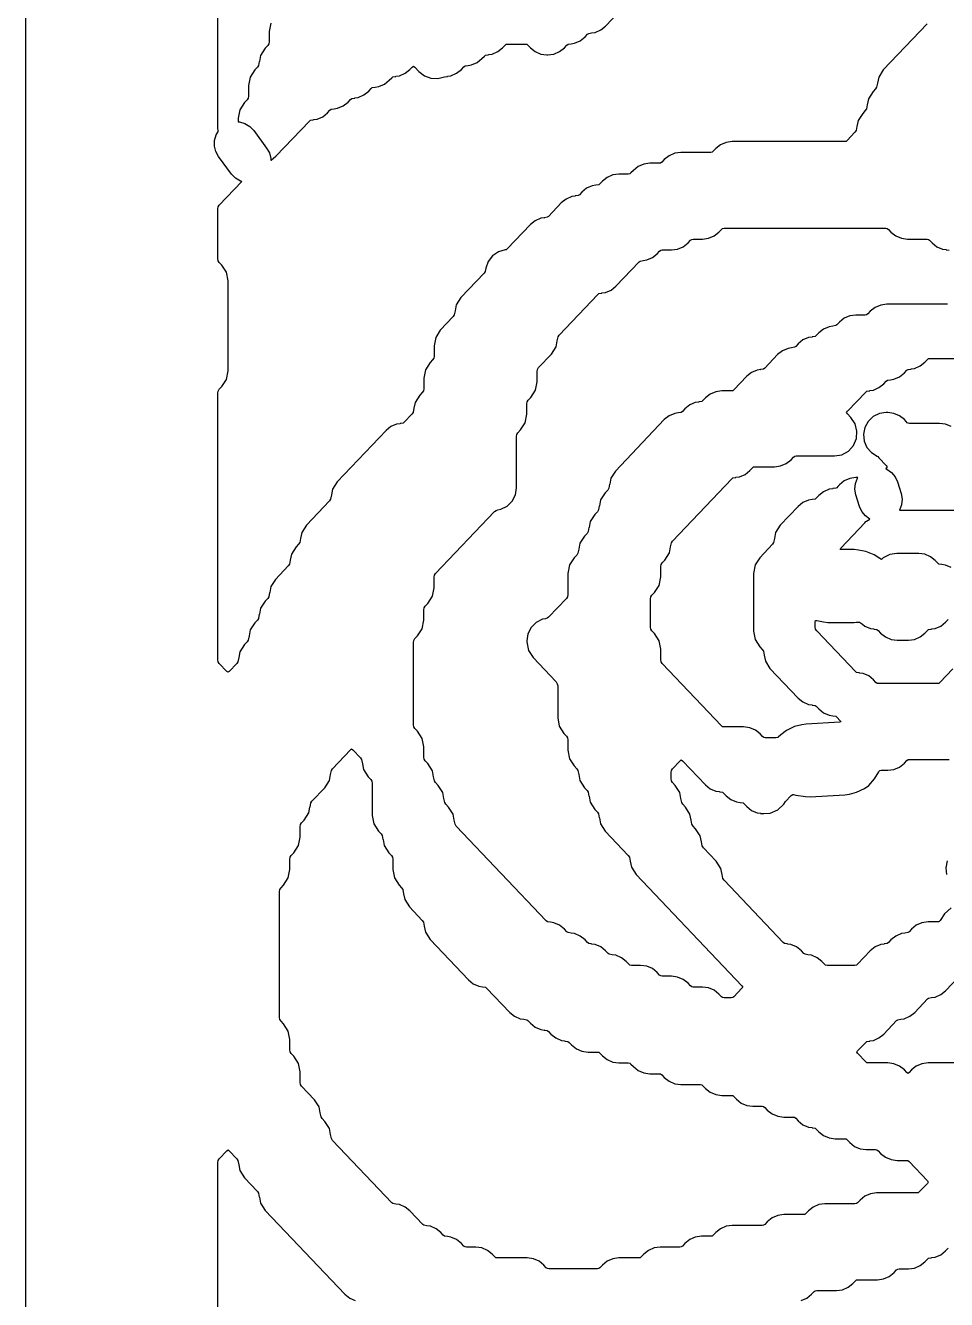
# Model space of a CAD drawing. Header units: millimetres. Extents: x 10 to 410, y 18 to 283.
# Drawn here: x 10 to 30.25, y 185.01 to 213.02 of the extents above; entities that cross this region are included whole.
import ezdxf

# ---------------------------------------------------------------- set-up
doc = ezdxf.new("R2010")
doc.units = ezdxf.units.MM
doc.layers.add('CUT', color=1, linetype='Continuous')

msp = doc.modelspace()

# ---------------------------------------------------------------- linework, layer by layer
at = {"layer": 'CUT'}
for points in [[(23.134, 280), (10, 280), (10, 160), (23.134, 160), (23.134, 157), (31.134, 157), (31.134, 160), (52.134, 160), (52.134, 157), (60.134, 157), (60.134, 160), (73.2679, 160), (73.2679, 280), (60.134, 280), (60.134, 283), (52.134, 283), (52.134, 280), (31.134, 280), (31.134, 283), (23.134, 283)], [(19.8465, 191.9521), (19.9703, 191.899), (20.0488, 191.8883), (20.0484, 191.8854), (20.1139, 191.8765), (20.139, 191.8563), (20.6474, 191.3215), (20.7525, 191.2372), (20.8763, 191.1841), (20.9548, 191.1734), (20.9544, 191.1705), (21.0199, 191.1616), (21.0451, 191.1414), (21.1004, 191.0832), (21.2055, 190.9989), (21.3293, 190.9458), (21.4078, 190.9351), (21.4074, 190.9322), (21.4729, 190.9233), (21.4981, 190.9031), (21.5534, 190.8449), (21.6586, 190.7606), (21.7824, 190.7075), (21.8608, 190.6968), (21.8604, 190.6939), (21.9259, 190.685), (21.9511, 190.6648), (22.0065, 190.6066), (22.1116, 190.5223), (22.2354, 190.4692), (22.3689, 190.4511), (22.5735, 190.4511), (22.6054, 190.4467), (22.6306, 190.4265), (22.686, 190.3683), (22.7911, 190.284), (22.9149, 190.2309), (23.0484, 190.2128), (23.253, 190.2128), (23.285, 190.2084), (23.3101, 190.1882), (23.3655, 190.13), (23.4706, 190.0457), (23.5944, 189.9926), (23.7279, 189.9745), (23.9325, 189.9745), (23.9645, 189.9701), (23.9897, 189.9499), (24.045, 189.8917), (24.1501, 189.8074), (24.2739, 189.7543), (24.4074, 189.7362), (24.8386, 189.7362), (24.8705, 189.7318), (24.8957, 189.7116), (24.9511, 189.6534), (25.0562, 189.5691), (25.18, 189.516), (25.3135, 189.4979), (25.5181, 189.4979), (25.55, 189.4935), (25.5752, 189.4733), (25.6306, 189.4151), (25.7357, 189.3309), (25.8595, 189.2777), (25.993, 189.2596), (26.1976, 189.2596), (26.2296, 189.2552), (26.2547, 189.2351), (26.3101, 189.1768), (26.4152, 189.0926), (26.539, 189.0394), (26.6725, 189.0213), (26.8771, 189.0213), (26.9091, 189.0169), (26.9343, 188.9968), (26.9896, 188.9385), (27.0948, 188.8543), (27.2185, 188.8011), (27.297, 188.7905), (27.2966, 188.7875), (27.3621, 188.7786), (27.3873, 188.7585), (27.4426, 188.7002), (27.5478, 188.616), (27.6716, 188.5628), (27.8051, 188.5447), (28.0097, 188.5447), (28.0416, 188.5403), (28.0668, 188.5202), (28.1222, 188.4619), (28.2273, 188.3777), (28.3511, 188.3245), (28.4846, 188.3064), (28.6892, 188.3064), (28.7212, 188.302), (28.7463, 188.2819), (28.8017, 188.2236), (28.9068, 188.1394), (29.0306, 188.0862), (29.1641, 188.0681), (29.3687, 188.0681), (29.4007, 188.0637), (29.4259, 188.0436), (29.8293, 187.6191), (29.8485, 187.5915), (29.8293, 187.5639), (29.6524, 187.3777), (29.6272, 187.3575), (29.5952, 187.3532), (28.7111, 187.3532), (28.5776, 187.335), (28.4538, 187.2819), (28.3487, 187.1977), (28.2933, 187.1394), (28.2681, 187.1192), (28.2362, 187.1149), (27.5785, 187.1149), (27.4451, 187.0967), (27.3213, 187.0436), (27.2161, 186.9594), (27.1608, 186.9011), (27.1356, 186.8809), (27.1036, 186.8766), (26.6725, 186.8766), (26.539, 186.8584), (26.4152, 186.8053), (26.3101, 186.7211), (26.2547, 186.6628), (26.2296, 186.6426), (26.1976, 186.6383), (25.54, 186.6383), (25.4065, 186.6201), (25.2827, 186.567), (25.1776, 186.4828), (25.1222, 186.4245), (25.097, 186.4043), (25.0651, 186.4), (24.8604, 186.4), (24.727, 186.3819), (24.6032, 186.3287), (24.498, 186.2445), (24.4427, 186.1862), (24.4175, 186.166), (24.3855, 186.1617), (23.9544, 186.1617), (23.8209, 186.1436), (23.6971, 186.0904), (23.592, 186.0062), (23.5366, 185.9479), (23.5115, 185.9278), (23.4795, 185.9234), (23.0484, 185.9234), (22.9149, 185.9053), (22.7911, 185.8521), (22.686, 185.7679), (22.6306, 185.7096), (22.6054, 185.6895), (22.5735, 185.6851), (21.5086, 185.6851), (21.4766, 185.6895), (21.4515, 185.7096), (21.3961, 185.7679), (21.291, 185.8521), (21.1672, 185.9053), (21.0337, 185.9234), (20.3761, 185.9234), (20.3441, 185.9278), (20.3189, 185.9479), (20.2635, 186.0062), (20.1584, 186.0904), (20.0346, 186.1436), (19.9011, 186.1617), (19.6965, 186.1617), (19.6646, 186.166), (19.6394, 186.1862), (19.584, 186.2445), (19.4789, 186.3287), (19.3551, 186.3819), (19.2766, 186.3925), (19.277, 186.3954), (19.2115, 186.4043), (19.1864, 186.4245), (19.131, 186.4828), (19.0259, 186.567), (18.9021, 186.6201), (18.8236, 186.6308), (18.824, 186.6337), (18.7585, 186.6426), (18.7334, 186.6628), (18.4515, 186.9594), (18.3464, 187.0436), (18.2226, 187.0967), (18.1441, 187.1074), (18.1445, 187.1103), (18.079, 187.1192), (18.0538, 187.1394), (16.7509, 188.5101), (16.7266, 188.5481), (16.7091, 188.6391), (16.7074, 188.6388), (16.6824, 188.7687), (16.5805, 188.9277), (16.5244, 188.9867), (16.5001, 189.0247), (16.4826, 189.1157), (16.4809, 189.1154), (16.4559, 189.2453), (16.354, 189.4043), (16.0714, 189.7016), (16.0471, 189.7396), (16.0386, 189.7838), (16.0386, 190.013), (16.0029, 190.1985), (15.901, 190.3575), (15.8449, 190.4165), (15.8206, 190.4545), (15.8121, 190.4987), (15.8121, 190.7279), (15.7764, 190.9134), (15.6745, 191.0724), (15.6184, 191.1314), (15.5941, 191.1694), (15.5856, 191.2136), (15.5856, 193.9779), (15.5941, 194.0221), (15.6184, 194.0601), (15.6745, 194.1191), (15.7764, 194.2781), (15.8121, 194.4635), (15.8121, 194.6928), (15.8206, 194.737), (15.8449, 194.775), (15.901, 194.834), (16.0029, 194.993), (16.0386, 195.1784), (16.0386, 195.4077), (16.0471, 195.4519), (16.0714, 195.4899), (16.1275, 195.5489), (16.2294, 195.7079), (16.2544, 195.8378), (16.2561, 195.8375), (16.2736, 195.9285), (16.2979, 195.9664), (16.5805, 196.2638), (16.6824, 196.4228), (16.7074, 196.5527), (16.7091, 196.5524), (16.7266, 196.6434), (16.7509, 196.6813), (17.1431, 197.094), (17.1711, 197.1152), (17.1991, 197.094), (17.3648, 196.9196), (17.3891, 196.8817), (17.4066, 196.7907), (17.4083, 196.791), (17.4333, 196.6611), (17.5352, 196.5021), (17.5913, 196.443), (17.6156, 196.4051), (17.6241, 196.3609), (17.6241, 195.655), (17.6598, 195.4696), (17.7617, 195.3106), (17.8178, 195.2516), (17.8421, 195.2136), (17.8596, 195.1226), (17.8613, 195.1229), (17.8863, 194.993), (17.9882, 194.834), (18.0443, 194.775), (18.0686, 194.737), (18.0771, 194.6928), (18.0771, 194.4635), (18.1128, 194.2781), (18.2147, 194.1191), (18.2708, 194.0601), (18.2951, 194.0221), (18.3127, 193.9311), (18.3143, 193.9314), (18.3393, 193.8015), (18.4412, 193.6425), (18.7238, 193.3452), (18.7482, 193.3072), (18.7657, 193.2162), (18.7673, 193.2165), (18.7923, 193.0866), (18.8943, 192.9276), (19.7414, 192.0364)]]:
    msp.add_lwpolyline(points, close=True, dxfattribs=at)
for points in [[(29.8227, 213.0548), (28.8606, 212.0426), (28.7587, 211.8836), (28.7337, 211.7537), (28.732, 211.754), (28.7145, 211.663), (28.6902, 211.625), (28.6341, 211.566), (28.5322, 211.407), (28.5072, 211.2771), (28.5055, 211.2774), (28.488, 211.1864), (28.4637, 211.1484), (28.4076, 211.0894), (28.3057, 210.9304), (28.2807, 210.8005), (28.279, 210.8008), (28.2615, 210.7098), (28.2372, 210.6718), (28.0668, 210.4926), (28.0416, 210.4724), (28.0097, 210.4681), (25.54, 210.4681), (25.4065, 210.4499), (25.2827, 210.3968), (25.1776, 210.3126), (25.1222, 210.2543), (25.097, 210.2341), (25.0651, 210.2298), (24.4074, 210.2298), (24.2739, 210.2116), (24.1501, 210.1585), (24.045, 210.0743), (23.9897, 210.016), (23.9645, 209.9958), (23.9325, 209.9915), (23.7279, 209.9915), (23.5944, 209.9733), (23.4706, 209.9202), (23.3655, 209.836), (23.3101, 209.7777), (23.285, 209.7575), (23.253, 209.7532), (23.0484, 209.7532), (22.9149, 209.735), (22.7911, 209.6819), (22.686, 209.5977), (22.6306, 209.5394), (22.6054, 209.5192), (22.5399, 209.5103), (22.5403, 209.5074), (22.4619, 209.4967), (22.3381, 209.4436), (22.233, 209.3594), (22.1776, 209.3011), (22.1524, 209.2809), (22.0869, 209.272), (22.0873, 209.2691), (22.0089, 209.2584), (21.8851, 209.2053), (21.7799, 209.1211), (21.4981, 208.8245), (21.4729, 208.8043), (21.4074, 208.7954), (21.4078, 208.7925), (21.3293, 208.7819), (21.2055, 208.7287), (21.1004, 208.6445), (20.592, 208.1096), (20.5669, 208.0895), (20.545, 208.0865), (20.3964, 208.042), (20.2686, 207.9542), (20.1739, 207.8314), (20.1214, 207.6855), (20.1072, 207.6119), (20.0829, 207.574), (19.5738, 207.0384), (19.4719, 206.8794), (19.4469, 206.7494), (19.4452, 206.7498), (19.4277, 206.6587), (19.4034, 206.6208), (19.1208, 206.3235), (19.0188, 206.1645), (18.9832, 205.979), (18.9832, 205.7498), (18.9747, 205.7055), (18.9504, 205.6676), (18.8943, 205.6086), (18.7923, 205.4496), (18.7567, 205.2641), (18.7567, 205.0349), (18.7482, 204.9906), (18.7238, 204.9527), (18.6678, 204.8937), (18.5658, 204.7347), (18.5408, 204.6047), (18.5392, 204.6051), (18.5216, 204.514), (18.4973, 204.4761), (18.327, 204.2969), (18.3018, 204.2767), (18.2363, 204.2678), (18.2367, 204.2649), (18.1582, 204.2542), (18.0344, 204.2011), (17.9293, 204.1168), (16.8557, 202.9873), (16.7538, 202.8283), (16.7288, 202.6984), (16.7271, 202.6987), (16.7096, 202.6077), (16.6853, 202.5697), (16.1762, 202.0341), (16.0742, 201.8751), (16.0493, 201.7452), (16.0476, 201.7455), (16.0301, 201.6545), (16.0057, 201.6165), (15.9497, 201.5575), (15.8477, 201.3985), (15.8227, 201.2686), (15.8211, 201.2689), (15.8036, 201.1779), (15.7792, 201.1399), (15.4966, 200.8426), (15.3947, 200.6836), (15.3697, 200.5537), (15.368, 200.554), (15.3505, 200.463), (15.3262, 200.425), (15.2701, 200.366), (15.1682, 200.207), (15.1432, 200.0771), (15.1415, 200.0774), (15.124, 199.9864), (15.0997, 199.9484), (15.0436, 199.8894), (14.9417, 199.7304), (14.9167, 199.6005), (14.915, 199.6008), (14.8975, 199.5098), (14.8732, 199.4718), (14.8171, 199.4128), (14.7152, 199.2538), (14.6902, 199.1239), (14.6885, 199.1242), (14.671, 199.0332), (14.6467, 198.9953), (14.481, 198.8209), (14.453, 198.7997), (14.425, 198.8209), (14.2593, 198.9953), (14.235, 199.0332), (14.2265, 199.0774), (14.2265, 204.9396), (14.235, 204.9838), (14.2593, 205.0218), (14.3154, 205.0808), (14.4173, 205.2398), (14.453, 205.4252), (14.453, 207.4088), (14.4173, 207.5943), (14.3154, 207.7533), (14.2593, 207.8123), (14.235, 207.8502), (14.2265, 207.8945), (14.2265, 208.9907), (14.235, 209.0349), (14.2593, 209.0728), (14.7535, 209.5928), (14.7251, 209.6009), (14.6177, 209.6653), (14.5306, 209.7554), (14.2468, 210.1383), (14.1859, 210.2478), (14.1555, 210.3694), (14.1576, 210.4947), (14.1921, 210.6152), (14.2421, 210.6986), (14.235, 210.7098), (14.2265, 210.754), (14.2265, 214.3194)], [(15.3947, 213.0751), (15.359, 212.8896), (15.359, 212.6604), (15.3505, 212.6162), (15.3262, 212.5782), (15.2701, 212.5192), (15.1682, 212.3602), (15.1432, 212.2303), (15.1415, 212.2306), (15.124, 212.1396), (15.0997, 212.1016), (15.0436, 212.0426), (14.9417, 211.8836), (14.906, 211.6982), (14.906, 211.4689), (14.8975, 211.4247), (14.8732, 211.3867), (14.8171, 211.3277), (14.7152, 211.1687), (14.6795, 210.9833), (14.6795, 210.8993), (14.703, 210.8989), (14.8235, 210.8644), (14.9309, 210.8), (15.018, 210.7099), (15.3018, 210.327), (15.3627, 210.2175), (15.3931, 210.0959), (15.3925, 210.0588), (15.4018, 210.0628), (15.5069, 210.147), (16.2418, 210.9202), (16.2669, 210.9403), (16.3324, 210.9492), (16.332, 210.9522), (16.4105, 210.9628), (16.5343, 211.016), (16.6394, 211.1002), (16.6948, 211.1585), (16.72, 211.1786), (16.7855, 211.1875), (16.7851, 211.1905), (16.8635, 211.2011), (16.9873, 211.2543), (17.0924, 211.3385), (17.1478, 211.3968), (17.173, 211.4169), (17.2385, 211.4258), (17.2381, 211.4288), (17.3165, 211.4394), (17.4403, 211.4926), (17.5455, 211.5768), (17.6008, 211.6351), (17.626, 211.6552), (17.6915, 211.6641), (17.6911, 211.6671), (17.7695, 211.6777), (17.8933, 211.7309), (17.9985, 211.8151), (18.0538, 211.8733), (18.079, 211.8935), (18.1445, 211.9024), (18.1441, 211.9054), (18.2226, 211.916), (18.3464, 211.9691), (18.4515, 212.0534), (18.5022, 212.1067), (18.5302, 212.1279), (18.5581, 212.1067), (18.6515, 212.0085), (18.7712, 211.9158), (18.9133, 211.8632), (19.0645, 211.8556), (19.2107, 211.8934), (19.277, 211.9024), (19.2766, 211.9054), (19.3551, 211.916), (19.4789, 211.9691), (19.584, 212.0534), (19.6394, 212.1116), (19.6646, 212.1318), (19.7301, 212.1407), (19.7297, 212.1437), (19.8081, 212.1543), (19.9319, 212.2074), (20.037, 212.2917), (20.0924, 212.3499), (20.1176, 212.3701), (20.1831, 212.379), (20.1827, 212.3819), (20.2611, 212.3926), (20.3849, 212.4457), (20.4901, 212.53), (20.5454, 212.5882), (20.5706, 212.6084), (20.6026, 212.6128), (20.9879, 212.6128), (21.0199, 212.6084), (21.0451, 212.5882), (21.1004, 212.53), (21.2055, 212.4457), (21.3293, 212.3926), (21.4628, 212.3745), (21.4867, 212.3745), (21.6202, 212.3926), (21.744, 212.4457), (21.8491, 212.53), (21.9045, 212.5882), (21.9296, 212.6084), (21.9951, 212.6173), (21.9947, 212.6202), (22.0732, 212.6309), (22.197, 212.684), (22.3021, 212.7683), (22.3575, 212.8265), (22.3827, 212.8467), (22.4482, 212.8556), (22.4478, 212.8585), (22.5262, 212.8692), (22.65, 212.9223), (22.7551, 213.0066), (23.037, 213.3031)], [(30.2747, 206.8936), (28.9376, 206.8936), (28.8041, 206.8755), (28.6803, 206.8223), (28.5752, 206.7381), (28.5198, 206.6798), (28.4946, 206.6597), (28.4627, 206.6553), (28.2581, 206.6553), (28.1246, 206.6372), (28.0008, 206.584), (27.8957, 206.4998), (27.8403, 206.4415), (27.8151, 206.4214), (27.7496, 206.4125), (27.75, 206.4095), (27.6716, 206.3989), (27.5478, 206.3457), (27.4426, 206.2615), (27.3873, 206.2032), (27.3621, 206.1831), (27.2966, 206.1742), (27.297, 206.1712), (27.2185, 206.1606), (27.0948, 206.1074), (26.9896, 206.0232), (26.9343, 205.9649), (26.9091, 205.9448), (26.8436, 205.9359), (26.844, 205.9329), (26.7655, 205.9223), (26.6417, 205.8691), (26.5366, 205.7849), (26.2547, 205.4884), (26.2296, 205.4682), (26.1641, 205.4593), (26.1645, 205.4563), (26.086, 205.4457), (25.9622, 205.3926), (25.8571, 205.3083), (25.5752, 205.0118), (25.55, 204.9916), (25.5181, 204.9872), (25.3135, 204.9872), (25.18, 204.9691), (25.0562, 204.916), (24.9511, 204.8317), (24.8957, 204.7735), (24.8705, 204.7533), (24.805, 204.7444), (24.8054, 204.7415), (24.727, 204.7308), (24.6032, 204.6777), (24.498, 204.5934), (24.4427, 204.5352), (24.4175, 204.515), (24.352, 204.5061), (24.3524, 204.5032), (24.2739, 204.4925), (24.1501, 204.4394), (24.045, 204.3551), (22.9714, 203.2256), (22.8695, 203.0666), (22.8445, 202.9367), (22.8428, 202.937), (22.8253, 202.846), (22.801, 202.808), (22.7449, 202.749), (22.643, 202.59), (22.618, 202.4601), (22.6163, 202.4604), (22.5988, 202.3694), (22.5745, 202.3314), (22.5184, 202.2724), (22.4165, 202.1134), (22.3915, 201.9835), (22.3898, 201.9838), (22.3723, 201.8928), (22.348, 201.8548), (22.2919, 201.7958), (22.19, 201.6368), (22.165, 201.5069), (22.1633, 201.5072), (22.1458, 201.4162), (22.1215, 201.3782), (22.0654, 201.3192), (21.9635, 201.1602), (21.9278, 200.9748), (21.9278, 200.5072), (21.9193, 200.463), (21.895, 200.425), (21.5028, 200.0124), (21.4717, 199.9889), (21.4309, 199.9751), (21.3672, 199.9651), (21.2279, 199.894), (21.1172, 199.7834), (21.0462, 199.644), (21.0217, 199.4895), (21.0217, 199.4678), (21.0574, 199.2823), (21.1593, 199.1233), (21.6684, 198.5877), (21.6928, 198.5498), (21.7013, 198.5055), (21.7013, 197.7997), (21.7369, 197.6142), (21.8389, 197.4552), (21.895, 197.3962), (21.9193, 197.3583), (21.9278, 197.3141), (21.9278, 197.0848), (21.9635, 196.8994), (22.0654, 196.7403), (22.1215, 196.6813), (22.1458, 196.6434), (22.1633, 196.5524), (22.165, 196.5527), (22.19, 196.4228), (22.2919, 196.2638), (22.348, 196.2047), (22.3723, 196.1668), (22.3898, 196.0758), (22.3915, 196.0761), (22.4165, 195.9462), (22.5184, 195.7872), (22.5745, 195.7282), (22.5988, 195.6902), (22.6163, 195.5992), (22.618, 195.5995), (22.643, 195.4696), (22.7449, 195.3106), (23.254, 194.775), (23.2783, 194.737), (23.2958, 194.646), (23.2975, 194.6463), (23.3225, 194.5164), (23.4244, 194.3574), (25.7522, 191.9084), (25.7714, 191.8809), (25.7522, 191.8533), (25.5752, 191.6671), (25.55, 191.6469), (25.5181, 191.6426), (25.3592, 191.6426), (25.3273, 191.6469), (25.3021, 191.6671), (25.2467, 191.7253), (25.1416, 191.8096), (25.0178, 191.8627), (24.8843, 191.8809), (24.6797, 191.8809), (24.6477, 191.8852), (24.6226, 191.9054), (24.5672, 191.9636), (24.4621, 192.0479), (24.3383, 192.101), (24.2048, 192.1191), (24.0002, 192.1191), (23.9682, 192.1235), (23.943, 192.1437), (23.8877, 192.2019), (23.7826, 192.2862), (23.6588, 192.3393), (23.5253, 192.3574), (23.3207, 192.3574), (23.2887, 192.3618), (23.2635, 192.382), (23.2082, 192.4402), (23.103, 192.5245), (22.9792, 192.5776), (22.9008, 192.5883), (22.9012, 192.5912), (22.8357, 192.6001), (22.8105, 192.6203), (22.7551, 192.6785), (22.65, 192.7628), (22.5262, 192.8159), (22.4478, 192.8266), (22.4482, 192.8295), (22.3827, 192.8384), (22.3575, 192.8586), (22.3021, 192.9168), (22.197, 193.0011), (22.0732, 193.0542), (21.9947, 193.0649), (21.9951, 193.0678), (21.9296, 193.0767), (21.9045, 193.0969), (21.8491, 193.1551), (21.744, 193.2394), (21.6202, 193.2925), (21.5417, 193.3032), (21.5421, 193.3061), (21.4766, 193.315), (21.4515, 193.3352), (19.469, 195.4208), (19.4447, 195.4587), (19.4272, 195.5498), (19.4255, 195.5494), (19.4005, 195.6794), (19.2986, 195.8384), (19.2425, 195.8974), (19.2182, 195.9353), (19.2007, 196.0263), (19.199, 196.026), (19.174, 196.156), (19.0721, 196.315), (19.016, 196.374), (18.9917, 196.4119), (18.9742, 196.5029), (18.9725, 196.5026), (18.9475, 196.6326), (18.8456, 196.7916), (18.7895, 196.8506), (18.7652, 196.8885), (18.7567, 196.9328), (18.7567, 197.162), (18.721, 197.3475), (18.6191, 197.5065), (18.563, 197.5655), (18.5387, 197.6034), (18.5302, 197.6476), (18.5302, 199.4587), (18.5387, 199.503), (18.563, 199.5409), (18.6191, 199.5999), (18.721, 199.7589), (18.7567, 199.9444), (18.7567, 200.1736), (18.7652, 200.2179), (18.7895, 200.2558), (18.8456, 200.3148), (18.9475, 200.4738), (18.9832, 200.6593), (18.9832, 200.8885), (18.9917, 200.9328), (19.016, 200.9707), (20.3142, 202.3365), (20.3453, 202.3601), (20.3861, 202.3738), (20.4497, 202.3839), (20.5891, 202.4549), (20.6997, 202.5655), (20.7708, 202.7049), (20.7952, 202.8594), (20.7952, 203.9864), (20.8037, 204.0306), (20.8281, 204.0686), (20.8842, 204.1276), (20.9861, 204.2866), (21.0217, 204.4721), (21.0217, 204.7013), (21.0303, 204.7455), (21.0546, 204.7835), (21.1107, 204.8425), (21.2126, 205.0015), (21.2483, 205.187), (21.2483, 205.4162), (21.2568, 205.4604), (21.2811, 205.4984), (21.5637, 205.7957), (21.6656, 205.9547), (21.6906, 206.0846), (21.6923, 206.0843), (21.7098, 206.1753), (21.7341, 206.2133), (22.584, 207.1074), (22.6092, 207.1276), (22.6747, 207.1365), (22.6743, 207.1394), (22.7527, 207.1501), (22.8765, 207.2032), (22.9816, 207.2874), (23.49, 207.8223), (23.5152, 207.8425), (23.5807, 207.8514), (23.5803, 207.8543), (23.6588, 207.865), (23.7826, 207.9181), (23.8877, 208.0023), (23.943, 208.0606), (23.9682, 208.0808), (24.0002, 208.0851), (24.2048, 208.0851), (24.3383, 208.1033), (24.4621, 208.1564), (24.5672, 208.2406), (24.6226, 208.2989), (24.6477, 208.3191), (24.6797, 208.3234), (24.8843, 208.3234), (25.0178, 208.3416), (25.1416, 208.3947), (25.2467, 208.4789), (25.3021, 208.5372), (25.3273, 208.5574), (25.3592, 208.5617), (28.9157, 208.5617), (28.9477, 208.5574), (28.9728, 208.5372), (29.0282, 208.4789), (29.1333, 208.3947), (29.2571, 208.3416), (29.3906, 208.3234), (29.8217, 208.3234), (29.8537, 208.3191), (29.8789, 208.2989), (29.9342, 208.2406), (30.0394, 208.1564), (30.1632, 208.1033), (30.2416, 208.0926), (30.2412, 208.0897), (30.3067, 208.0808)], [(30.3513, 201.1032), (30.2275, 201.1563), (30.149, 201.167), (30.1494, 201.1699), (30.0839, 201.1788), (30.0588, 201.199), (30.0034, 201.2572), (29.8983, 201.3415), (29.7745, 201.3946), (29.641, 201.4128), (29.1569, 201.4128), (29.0006, 201.3877), (28.86, 201.3151), (28.8176, 201.2838), (28.7821, 201.2994), (28.6588, 201.3817), (28.4786, 201.4564), (28.3183, 201.4883), (28.2208, 201.4979), (27.9396, 201.4979), (27.9096, 201.5029), (27.9266, 201.5281), (28.4552, 202.0842), (28.4759, 202.1139), (28.4934, 202.1214), (28.5664, 202.1669), (28.4669, 202.2377), (28.3871, 202.3343), (28.335, 202.4482), (28.257, 202.7023), (28.2362, 202.8259), (28.2481, 202.9506), (28.2918, 203.0681), (28.3005, 203.0802), (28.2962, 203.0809), (28.2581, 203.0809), (28.1246, 203.0627), (28.0008, 203.0096), (27.8957, 202.9253), (27.8583, 202.886), (27.8376, 202.8563), (27.8158, 202.847), (27.7496, 202.838), (27.75, 202.8351), (27.6716, 202.8244), (27.5478, 202.7713), (27.4426, 202.687), (27.3873, 202.6288), (27.3621, 202.6086), (27.2966, 202.5997), (27.297, 202.5968), (27.2185, 202.5861), (27.0948, 202.533), (26.9896, 202.4487), (26.5955, 202.0341), (26.4936, 201.8751), (26.4686, 201.7452), (26.4669, 201.7455), (26.4494, 201.6545), (26.4251, 201.6165), (26.1425, 201.3192), (26.0406, 201.1602), (26.0049, 200.9748), (26.0049, 199.7061), (26.0406, 199.5206), (26.1425, 199.3616), (26.1986, 199.3026), (26.2229, 199.2647), (26.2404, 199.1737), (26.2421, 199.174), (26.2671, 199.044), (26.369, 198.885), (26.9896, 198.2321), (27.0948, 198.1479), (27.2185, 198.0947), (27.297, 198.0841), (27.2966, 198.0812), (27.3621, 198.0722), (27.3873, 198.0521), (27.4426, 197.9938), (27.5478, 197.9096), (27.6716, 197.8564), (27.75, 197.8458), (27.7496, 197.8429), (27.8151, 197.834), (27.8403, 197.8138), (27.9153, 197.7349), (27.9324, 197.7097), (27.9027, 197.7032), (27.1637, 197.6632), (27.0668, 197.6483), (26.9085, 197.6078), (26.7326, 197.5236), (26.6044, 197.4275), (26.5453, 197.3721), (26.5395, 197.3688), (26.4987, 197.3617), (26.2653, 197.3617), (26.2333, 197.366), (26.2081, 197.3862), (26.1528, 197.4445), (26.0476, 197.5287), (25.9238, 197.5819), (25.7903, 197.6), (25.3592, 197.6), (25.3273, 197.6043), (25.3021, 197.6245), (23.9992, 198.9953), (23.9749, 199.0332), (23.9664, 199.0774), (23.9664, 199.3067), (23.9307, 199.4921), (23.8288, 199.6511), (23.7727, 199.7101), (23.7484, 199.7481), (23.7398, 199.7923), (23.7398, 200.4119), (23.7484, 200.4562), (23.7727, 200.4941), (23.8288, 200.5531), (23.9307, 200.7121), (23.9664, 200.8976), (23.9664, 201.1268), (23.9749, 201.1711), (23.9992, 201.209), (24.0553, 201.268), (24.1572, 201.427), (24.1822, 201.557), (24.1839, 201.5566), (24.2014, 201.6477), (24.2257, 201.6856), (25.5286, 203.0563), (25.5538, 203.0765), (25.6193, 203.0854), (25.6189, 203.0883), (25.6973, 203.099), (25.8211, 203.1521), (25.9262, 203.2364), (25.9816, 203.2946), (26.0068, 203.3148), (26.0388, 203.3191), (26.4699, 203.3191), (26.6034, 203.3373), (26.7272, 203.3904), (26.8323, 203.4747), (26.8876, 203.5329), (26.9128, 203.5531), (26.9448, 203.5574), (27.7844, 203.5574), (27.9479, 203.5849), (28.0933, 203.6643), (28.2049, 203.7868), (28.2702, 203.9391), (28.2822, 204.1044), (28.2395, 204.2645), (28.1468, 204.4019), (28.0697, 204.483), (28.0505, 204.5106), (28.0697, 204.5382), (28.4732, 204.9627), (28.4984, 204.9829), (28.5639, 204.9918), (28.5635, 204.9947), (28.6419, 205.0054), (28.7657, 205.0585), (28.8708, 205.1428), (28.9262, 205.201), (28.9514, 205.2212), (29.0169, 205.2301), (29.0165, 205.233), (29.0949, 205.2437), (29.2187, 205.2968), (29.3239, 205.3811), (29.3792, 205.4393), (29.4044, 205.4595), (29.4699, 205.4684), (29.4695, 205.4713), (29.548, 205.482), (29.6718, 205.5351), (29.7769, 205.6194), (29.8322, 205.6776), (29.8574, 205.6978), (29.8894, 205.7021), (31.1538, 205.7021)], [(30.3513, 204.2011), (30.2275, 204.2542), (30.094, 204.2723), (29.4364, 204.2723), (29.4038, 204.2768), (29.382, 204.2861), (29.3612, 204.3158), (29.3239, 204.3551), (29.2187, 204.4394), (29.0949, 204.4925), (28.9615, 204.5106), (28.9233, 204.5106), (28.7736, 204.4877), (28.6377, 204.421), (28.5279, 204.3167), (28.4544, 204.1843), (28.4239, 204.036), (28.4393, 203.8853), (28.499, 203.7462), (28.5976, 203.6313), (28.7261, 203.5512), (28.7436, 203.5437), (28.7643, 203.514), (28.9233, 203.3467), (28.9425, 203.3191), (28.9233, 203.2916), (28.9108, 203.2784), (28.9408, 203.2673), (29.0429, 203.1946), (29.1227, 203.098), (29.1748, 202.9841), (29.2528, 202.73), (29.2736, 202.6064), (29.2617, 202.4817), (29.2186, 202.366), (30.5013, 202.366)], [(30.3873, 198.8743), (30.1054, 198.5777), (30.0802, 198.5575), (30.0482, 198.5532), (28.7569, 198.5532), (28.7249, 198.5575), (28.6997, 198.5777), (28.6443, 198.636), (28.5392, 198.7202), (28.4154, 198.7733), (28.337, 198.784), (28.3374, 198.7869), (28.2719, 198.7958), (28.2467, 198.816), (27.3968, 199.7101), (27.3725, 199.7481), (27.364, 199.7923), (27.364, 199.906), (27.3686, 199.9373), (27.4001, 199.9357), (27.5422, 199.9075), (27.6397, 199.8979), (28.2208, 199.8979), (28.2659, 199.9023), (28.3358, 199.9043), (28.4007, 199.8557), (28.402, 199.8575), (28.4538, 199.816), (28.5776, 199.7628), (28.6561, 199.7522), (28.6557, 199.7492), (28.7212, 199.7403), (28.7463, 199.7202), (28.8017, 199.6619), (28.9068, 199.5777), (29.0306, 199.5245), (29.1641, 199.5064), (29.4145, 199.5064), (29.548, 199.5245), (29.6718, 199.5777), (29.7769, 199.6619), (29.8322, 199.7202), (29.8574, 199.7403), (29.9229, 199.7492), (29.9225, 199.7522), (30.001, 199.7628), (30.1248, 199.816), (30.2299, 199.9002), (30.2853, 199.9585)], [(30.3539, 193.6238), (30.209, 193.4922), (30.1135, 193.3437), (30.1054, 193.3352), (30.0802, 193.315), (30.0482, 193.3106), (29.8436, 193.3106), (29.7101, 193.2925), (29.5863, 193.2394), (29.4812, 193.1551), (29.4259, 193.0969), (29.4007, 193.0767), (29.3352, 193.0678), (29.3356, 193.0649), (29.2571, 193.0542), (29.1333, 193.0011), (29.0282, 192.9168), (28.9728, 192.8586), (28.9477, 192.8384), (28.8822, 192.8295), (28.8826, 192.8266), (28.8041, 192.8159), (28.6803, 192.7628), (28.5752, 192.6785), (28.2933, 192.382), (28.2681, 192.3618), (28.2362, 192.3574), (27.6243, 192.3574), (27.5923, 192.3618), (27.5672, 192.382), (27.5118, 192.4402), (27.4067, 192.5245), (27.2829, 192.5776), (27.2044, 192.5883), (27.2048, 192.5912), (27.1393, 192.6001), (27.1142, 192.6203), (27.0588, 192.6785), (26.9537, 192.7628), (26.8299, 192.8159), (26.7514, 192.8266), (26.7518, 192.8295), (26.6863, 192.8384), (26.6611, 192.8586), (25.3582, 194.2293), (25.3339, 194.2672), (25.3164, 194.3583), (25.3147, 194.3579), (25.2897, 194.4879), (25.1878, 194.6469), (24.9052, 194.9442), (24.8809, 194.9821), (24.8634, 195.0732), (24.8617, 195.0728), (24.8367, 195.2028), (24.7348, 195.3618), (24.6787, 195.4208), (24.6544, 195.4587), (24.6369, 195.5498), (24.6352, 195.5494), (24.6102, 195.6794), (24.5083, 195.8384), (24.4522, 195.8974), (24.4279, 195.9353), (24.4104, 196.0263), (24.4087, 196.026), (24.3837, 196.156), (24.2818, 196.315), (24.2257, 196.374), (24.2014, 196.4119), (24.1929, 196.4562), (24.1929, 196.5992), (24.2014, 196.6434), (24.2257, 196.6813), (24.3914, 196.8557), (24.4194, 196.8769), (24.4474, 196.8557), (24.9511, 196.3257), (25.0562, 196.2415), (25.18, 196.1884), (25.2584, 196.1777), (25.258, 196.1748), (25.3235, 196.1659), (25.3487, 196.1457), (25.4041, 196.0874), (25.5092, 196.0032), (25.633, 195.9501), (25.7115, 195.9394), (25.7111, 195.9365), (25.7766, 195.9276), (25.8017, 195.9074), (25.8571, 195.8491), (25.9622, 195.7649), (26.086, 195.7118), (26.1645, 195.7011), (26.1641, 195.6982), (26.1942, 195.6941), (26.2104, 195.6949), (26.2195, 195.6936), (26.2314, 195.6936), (26.2314, 195.6959), (26.376, 195.7028), (26.5426, 195.7759), (26.672, 195.9039), (26.7107, 195.9595), (26.8367, 196.0921), (26.868, 196.1155), (26.8825, 196.1151), (26.9391, 196.1004), (27.1522, 196.0699), (27.2501, 196.0655), (28.0172, 196.107), (28.1141, 196.1219), (28.2725, 196.1624), (28.4484, 196.2467), (28.539, 196.3146), (28.6693, 196.4598), (28.7613, 196.615), (28.771, 196.6259), (28.7814, 196.6421), (28.8141, 196.6468), (28.9615, 196.6468), (29.0949, 196.665), (29.2187, 196.7181), (29.3239, 196.8023), (29.3792, 196.8606), (29.4044, 196.8808), (29.4364, 196.8851), (30.311, 196.8851)], [(30.2665, 194.6524), (30.236, 194.5041), (30.2513, 194.3534)], [(30.7278, 190.2128), (29.8436, 190.2128), (29.7101, 190.1946), (29.5863, 190.1415), (29.4812, 190.0572), (29.4305, 190.0039), (29.4025, 189.9827), (29.3746, 190.0039), (29.3239, 190.0572), (29.2187, 190.1415), (29.0949, 190.1946), (28.9615, 190.2128), (28.5303, 190.2128), (28.4984, 190.2171), (28.4732, 190.2373), (28.2962, 190.4235), (28.277, 190.4511), (28.2962, 190.4787), (28.4732, 190.6648), (28.4984, 190.685), (28.5639, 190.6939), (28.5635, 190.6968), (28.6419, 190.7075), (28.7657, 190.7606), (28.8708, 190.8449), (29.1527, 191.1414), (29.1779, 191.1616), (29.2434, 191.1705), (29.243, 191.1734), (29.3215, 191.1841), (29.4453, 191.2372), (29.5504, 191.3215), (29.8322, 191.618), (29.8574, 191.6382), (29.9229, 191.6471), (29.9225, 191.65), (30.001, 191.6607), (30.1248, 191.7138), (30.2299, 191.7981), (30.5118, 192.0946)], [(14.2265, 183.0252), (14.2265, 188.0204), (14.235, 188.0647), (14.2593, 188.1026), (14.425, 188.2769), (14.453, 188.2982), (14.481, 188.2769), (14.6467, 188.1026), (14.671, 188.0647), (14.6885, 187.9737), (14.6902, 187.974), (14.7152, 187.844), (14.8171, 187.685), (15.0997, 187.3877), (15.124, 187.3498), (15.1415, 187.2588), (15.1432, 187.2591), (15.1682, 187.1291), (15.2701, 186.9701), (17.0233, 185.1257), (17.1284, 185.0415), (17.2522, 184.9884)], [(27.0564, 184.9884), (27.1802, 185.0415), (27.2853, 185.1257), (27.3407, 185.184), (27.3658, 185.2042), (27.3978, 185.2085), (27.8289, 185.2085), (27.9624, 185.2267), (28.0862, 185.2798), (28.1913, 185.364), (28.2467, 185.4223), (28.2719, 185.4425), (28.3038, 185.4468), (28.735, 185.4468), (28.8684, 185.465), (28.9922, 185.5181), (29.0974, 185.6023), (29.1527, 185.6606), (29.1779, 185.6808), (29.2099, 185.6851), (29.4145, 185.6851), (29.548, 185.7033), (29.6718, 185.7564), (29.7769, 185.8406), (29.8322, 185.8989), (29.8574, 185.9191), (29.9229, 185.928), (29.9225, 185.9309), (30.001, 185.9416), (30.1248, 185.9947), (30.2299, 186.0789), (30.2853, 186.1372)]]:
    msp.add_lwpolyline(points, dxfattribs=at)

doc.saveas('drawing.dxf')
